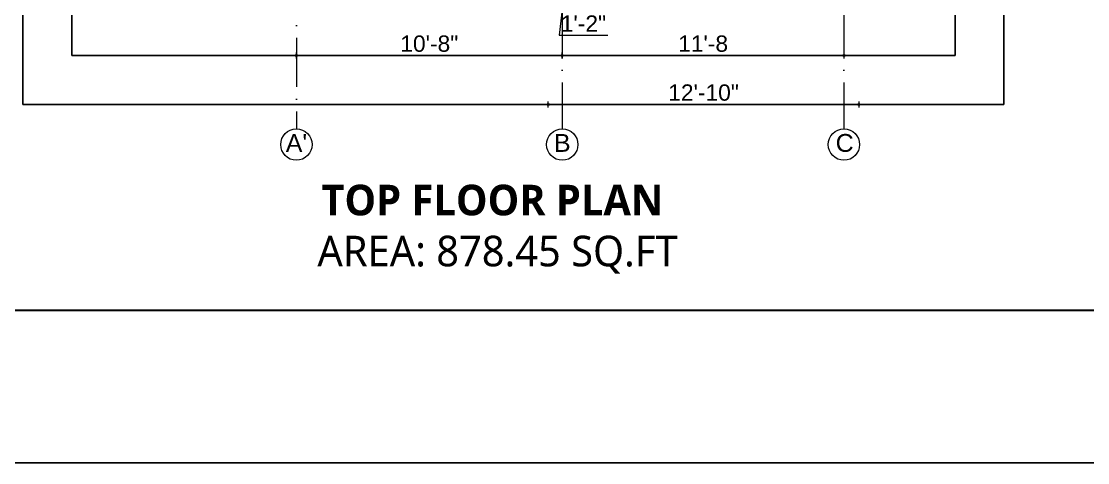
# Model space of a CAD drawing. Header units: inches. Extents: x -71 to 2682309, y -3332 to 801571.
# Drawn here: x 2670337 to 2670860, y 789849 to 790065 of the extents above; entities that cross this region are included whole.
import ezdxf

# ---------------------------------------------------------------- set-up
doc = ezdxf.new("R2010")
doc.units = ezdxf.units.IN
doc.header["$MEASUREMENT"] = 0
doc.header["$PDMODE"] = 99
doc.linetypes.add('ACAD_ISO04W100', pattern=[30, 24, -3, 0, -3])
doc.linetypes.add('ACAD_ISO10W100', pattern=[18, 12, -3, 0, -3])
for name, color, linetype, lineweight in [('BORDER', 5, 'Continuous', 60), ('CENTER  LINE RA', 10, 'ACAD_ISO04W100', 18), ('Hatch', 254, 'Continuous', 9), ('Text', 7, 'Continuous', 20), ('TEXT RA', 254, 'Continuous', 20), ('TEXTURE EA', 8, 'ACAD_ISO10W100', 9)]:
    doc.layers.add(name, color=color, linetype=linetype, lineweight=lineweight)
doc.layers.add('lettring', color=7, linetype='Continuous')
doc.styles.add('DIM 8', font='arial.ttf', dxfattribs={"height": 8})
doc.styles.get("Standard").update_dxf_attribs({"font": 'arial.ttf'})
doc.dimstyles.new('Copy of DIM 8', dxfattribs={"dimtxt": 8, "dimasz": 1, "dimexe": 6, "dimexo": 18, "dimgap": 1.6875, "dimtad": 1, "dimdec": 0, "dimzin": 3, "dimdsep": 46, "dimlunit": 4, "dimtxsty": 'DIM 8', "dimblk": 'dot 2', "dimcen": 0.09375, "dimse1": 1, "dimse2": 1, "dimclrd": 1, "dimclre": 1, "dimclrt": 256, "dimadec": 0, "dimazin": 0, "dimtfac": 0.75, "dimtdec": 0, "dimtix": 1, "dimtmove": 1, "dimatfit": 3, "dimldrblk": 'DOT', "dimfxl": 1, "dimtolj": 1, "dimtzin": 0, "dimlwd": 9, "dimlwe": 9, "dimarcsym": 0})

# ---------------------------------------------------------------- blocks, each defined once
blk = doc.blocks.new('dot1')
at = {"layer": 'Hatch'}
h = blk.add_hatch(color=256, dxfattribs=at)
edge = h.paths.add_edge_path()
edge.add_arc((0, 0), 1, 0, 360)
for p, q in [((3, 0), (-3, 0)), ((0, 3), (0, -3))]:
    blk.add_line(p, q, dxfattribs=at)
blk.add_circle((0, 0), 1, dxfattribs=at)
blk = doc.blocks.new('dot 2')
at = {"layer": 'Hatch', "xscale": 0.5, "yscale": 0.5, "zscale": 0.5}
blk.add_blockref('dot1', (0, 0), dxfattribs=at)
blk = doc.blocks.new('*D1998')
at = {"layer": 'Defpoints', "color": 0, "transparency": 16777216}
for p in [(2670595.18, 790099.51), (2670609.18, 790099.51), (2670595.18, 790072.7)]:
    blk.add_point(p, dxfattribs=at)
at = {"layer": 'lettring', "color": 1, "lineweight": 9, "transparency": 16777216}
for p, q in [((2670608.18, 790072.7), (2670596.18, 790072.7)), ((2670602.18, 790072.7), (2670600.49, 790058.66)), ((2670600.49, 790058.66), (2670624.38, 790058.66))]:
    blk.add_line(p, q, dxfattribs=at)
at = {"layer": 'lettring', "color": 1, "lineweight": 9, "transparency": 16777216, "rotation": 180}
blk.add_blockref('dot 2', (2670595.18, 790072.7), dxfattribs=at)
at = {"layer": 'lettring', "color": 1, "lineweight": 9, "transparency": 16777216}
blk.add_blockref('dot 2', (2670609.18, 790072.7), dxfattribs=at)
at = {"layer": 'lettring', "transparency": 16777216, "insert": (2670612.43, 790064.37), "char_height": 8, "attachment_point": 5, "style": 'DIM 8'}
blk.add_mtext('\\A1;1\'-2"', dxfattribs=at)
blk = doc.blocks.new('_Dot')
at = {"color": 0, "linetype": 'ByBlock', "lineweight": -2}
blk.add_line((-0.5, 0), (-1, 0), dxfattribs=at)
at = {"color": 0, "linetype": 'ByBlock', "const_width": 0.5}
blk.add_lwpolyline([(-0.25, 0, 1), (0.25, 0, 1)], format="xyb", close=True, dxfattribs=at)
blk = doc.blocks.new('*D2003')
at = {"layer": 'Defpoints', "color": 0, "transparency": 16777216}
for p in [(2670471.59, 790048.7), (2670602.03, 790048.7), (2670602.03, 790048.7)]:
    blk.add_point(p, dxfattribs=at)
at = {"layer": 'lettring', "color": 1, "lineweight": 9, "transparency": 16777216}
blk.add_line((2670472.59, 790048.7), (2670601.03, 790048.7), dxfattribs=at)
at = {"layer": 'lettring', "color": 1, "lineweight": 9, "transparency": 16777216, "rotation": 180}
blk.add_blockref('dot 2', (2670471.59, 790048.7), dxfattribs=at)
at = {"layer": 'lettring', "color": 1, "lineweight": 9, "transparency": 16777216}
blk.add_blockref('dot 2', (2670602.03, 790048.7), dxfattribs=at)
at = {"layer": 'lettring', "transparency": 16777216, "insert": (2670536.81, 790054.47), "char_height": 8, "attachment_point": 5, "style": 'DIM 8'}
blk.add_mtext('\\A1;10\'-8"', dxfattribs=at)
blk = doc.blocks.new('*D2004')
at = {"layer": 'Defpoints', "color": 0, "transparency": 16777216}
for p in [(2670740.23, 790119.53), (2670602.03, 790048.7), (2670740.23, 790048.7)]:
    blk.add_point(p, dxfattribs=at)
at = {"layer": 'lettring', "color": 1, "lineweight": 9, "transparency": 16777216}
blk.add_line((2670603.03, 790048.7), (2670739.23, 790048.7), dxfattribs=at)
at = {"layer": 'lettring', "color": 1, "lineweight": 9, "transparency": 16777216, "rotation": 180}
blk.add_blockref('dot 2', (2670602.03, 790048.7), dxfattribs=at)
at = {"layer": 'lettring', "color": 1, "lineweight": 9, "transparency": 16777216}
blk.add_blockref('dot 2', (2670740.23, 790048.7), dxfattribs=at)
at = {"layer": 'lettring', "transparency": 16777216, "insert": (2670671.13, 790054.47), "char_height": 8, "attachment_point": 5, "style": 'DIM 8'}
blk.add_mtext("\\A1;11'-8", dxfattribs=at)
blk = doc.blocks.new('*D2005')
at = {"layer": 'Defpoints', "color": 0, "transparency": 16777216}
for p in [(2670747.54, 790113.59), (2670595.18, 790097.61), (2670747.54, 790024.7)]:
    blk.add_point(p, dxfattribs=at)
at = {"layer": 'lettring', "color": 1, "lineweight": 9, "transparency": 16777216}
blk.add_line((2670596.18, 790024.7), (2670746.54, 790024.7), dxfattribs=at)
at = {"layer": 'lettring', "color": 1, "lineweight": 9, "transparency": 16777216, "rotation": 180}
blk.add_blockref('dot 2', (2670595.18, 790024.7), dxfattribs=at)
at = {"layer": 'lettring', "color": 1, "lineweight": 9, "transparency": 16777216}
blk.add_blockref('dot 2', (2670747.54, 790024.7), dxfattribs=at)
at = {"layer": 'lettring', "transparency": 16777216, "insert": (2670671.36, 790030.47), "char_height": 8, "attachment_point": 5, "style": 'DIM 8'}
blk.add_mtext('\\A1;12\'-10"', dxfattribs=at)

msp = doc.modelspace()

# ---------------------------------------------------------------- linework, layer by layer
at = {"layer": 'BORDER', "lineweight": 30}
msp.add_lwpolyline([(2673179.05, 792014.4), (2671642.94, 792014.4), (2670202.43, 792014.4), (2670202.43, 790966), (2670202.43, 789923.75), (2671642.94, 789923.75), (2673179.05, 789923.75)], dxfattribs=at)
at = {"layer": 'CENTER  LINE RA', "linetype": 'ACAD_ISO10W100', "ltscale": 2}
for p, q in [((2670602.03, 790901.85), (2670602.03, 790012.7)), ((2670740.23, 790901.85), (2670740.23, 790012.7)), ((2670471.59, 790454.4), (2670471.59, 790012.7))]:
    msp.add_line(p, q, dxfattribs=at)
at = {"layer": 'Defpoints'}
for points in [[(2670073.86, 792089.19), (2673241.86, 792089.19), (2673241.86, 789848.96), (2670073.86, 789848.96)], [(2670818.73, 790024.7), (2670337.47, 790024.7), (2670337.6, 790886.39), (2670818.87, 790886.39)], [(2670794.74, 790048.7), (2670361.47, 790048.7), (2670361.59, 790862.39), (2670794.86, 790862.39)]]:
    msp.add_lwpolyline(points, close=True, dxfattribs=at)
at = {"layer": 'TEXTURE EA', "linetype": 'ByBlock', "ltscale": 2}
for centre in [(2670471.59, 790005.01), (2670602.03, 790005.01), (2670740.23, 790005.01)]:
    msp.add_circle(centre, 7.69, dxfattribs=at)

# ---------------------------------------------------------------- texts
at = {"layer": 'Text', "insert": (2670567.73, 789963.5), "char_height": 15, "width": 319.1927, "attachment_point": 5}
msp.add_mtext('{\\fTrebuchet MS|b1|i0|c0|p34;TOP FLOOR PLAN\\P\\fTrebuchet MS|b0|i0|c0|p34; AREA: 878.45 SQ.FT }', dxfattribs=at)
at = {"layer": 'TEXT RA', "attachment_point": 1}
for s, insert, char_height in [("A'", (2670466.38, 790010.13), 8.764), ('B', (2670597.97, 790010.19), 8.76), ('C', (2670736.17, 790010.19), 8.76)]:
    msp.add_mtext_dynamic_manual_height_columns(s, width=8.7644, gutter_width=43.82, heights=[0], dxfattribs=dict(at, insert=insert, char_height=char_height))

# ---------------------------------------------------------------- dimensions: what is measured, and where the dimension line sits
at = {"layer": 'lettring'}
for base, p1, p2, text, picture, middle in [((2670740.23, 790048.7), (2670602.03, 790048.7), (2670740.23, 790119.53), "11'-8", '*D2004', (2670671.13, 790054.47)), ((2670747.54, 790024.7), (2670595.18, 790097.61), (2670747.54, 790113.59), '12\'-10"', '*D2005', (2670671.36, 790030.47)), ((2670602.03, 790048.7), (2670471.59, 790048.7), (2670602.03, 790048.7), '10\'-8"', '*D2003', (2670536.81, 790054.47))]:
    dim = msp.add_linear_dim(base=base, p1=p1, p2=p2, text=text, dimstyle='Copy of DIM 8', dxfattribs=at)
    dim.commit()
    dim.dimension.update_dxf_attribs({"geometry": picture, "text_midpoint": middle})
dim = msp.add_linear_dim(base=(2670595.18, 790072.7), p1=(2670609.18, 790099.51), p2=(2670595.18, 790099.51), dimstyle='Copy of DIM 8', dxfattribs=at)
dim.commit()
dim.dimension.update_dxf_attribs({"geometry": '*D1998', "text_midpoint": (2670602.18, 790058.66), "dimtype": 160})

doc.saveas('drawing.dxf')
